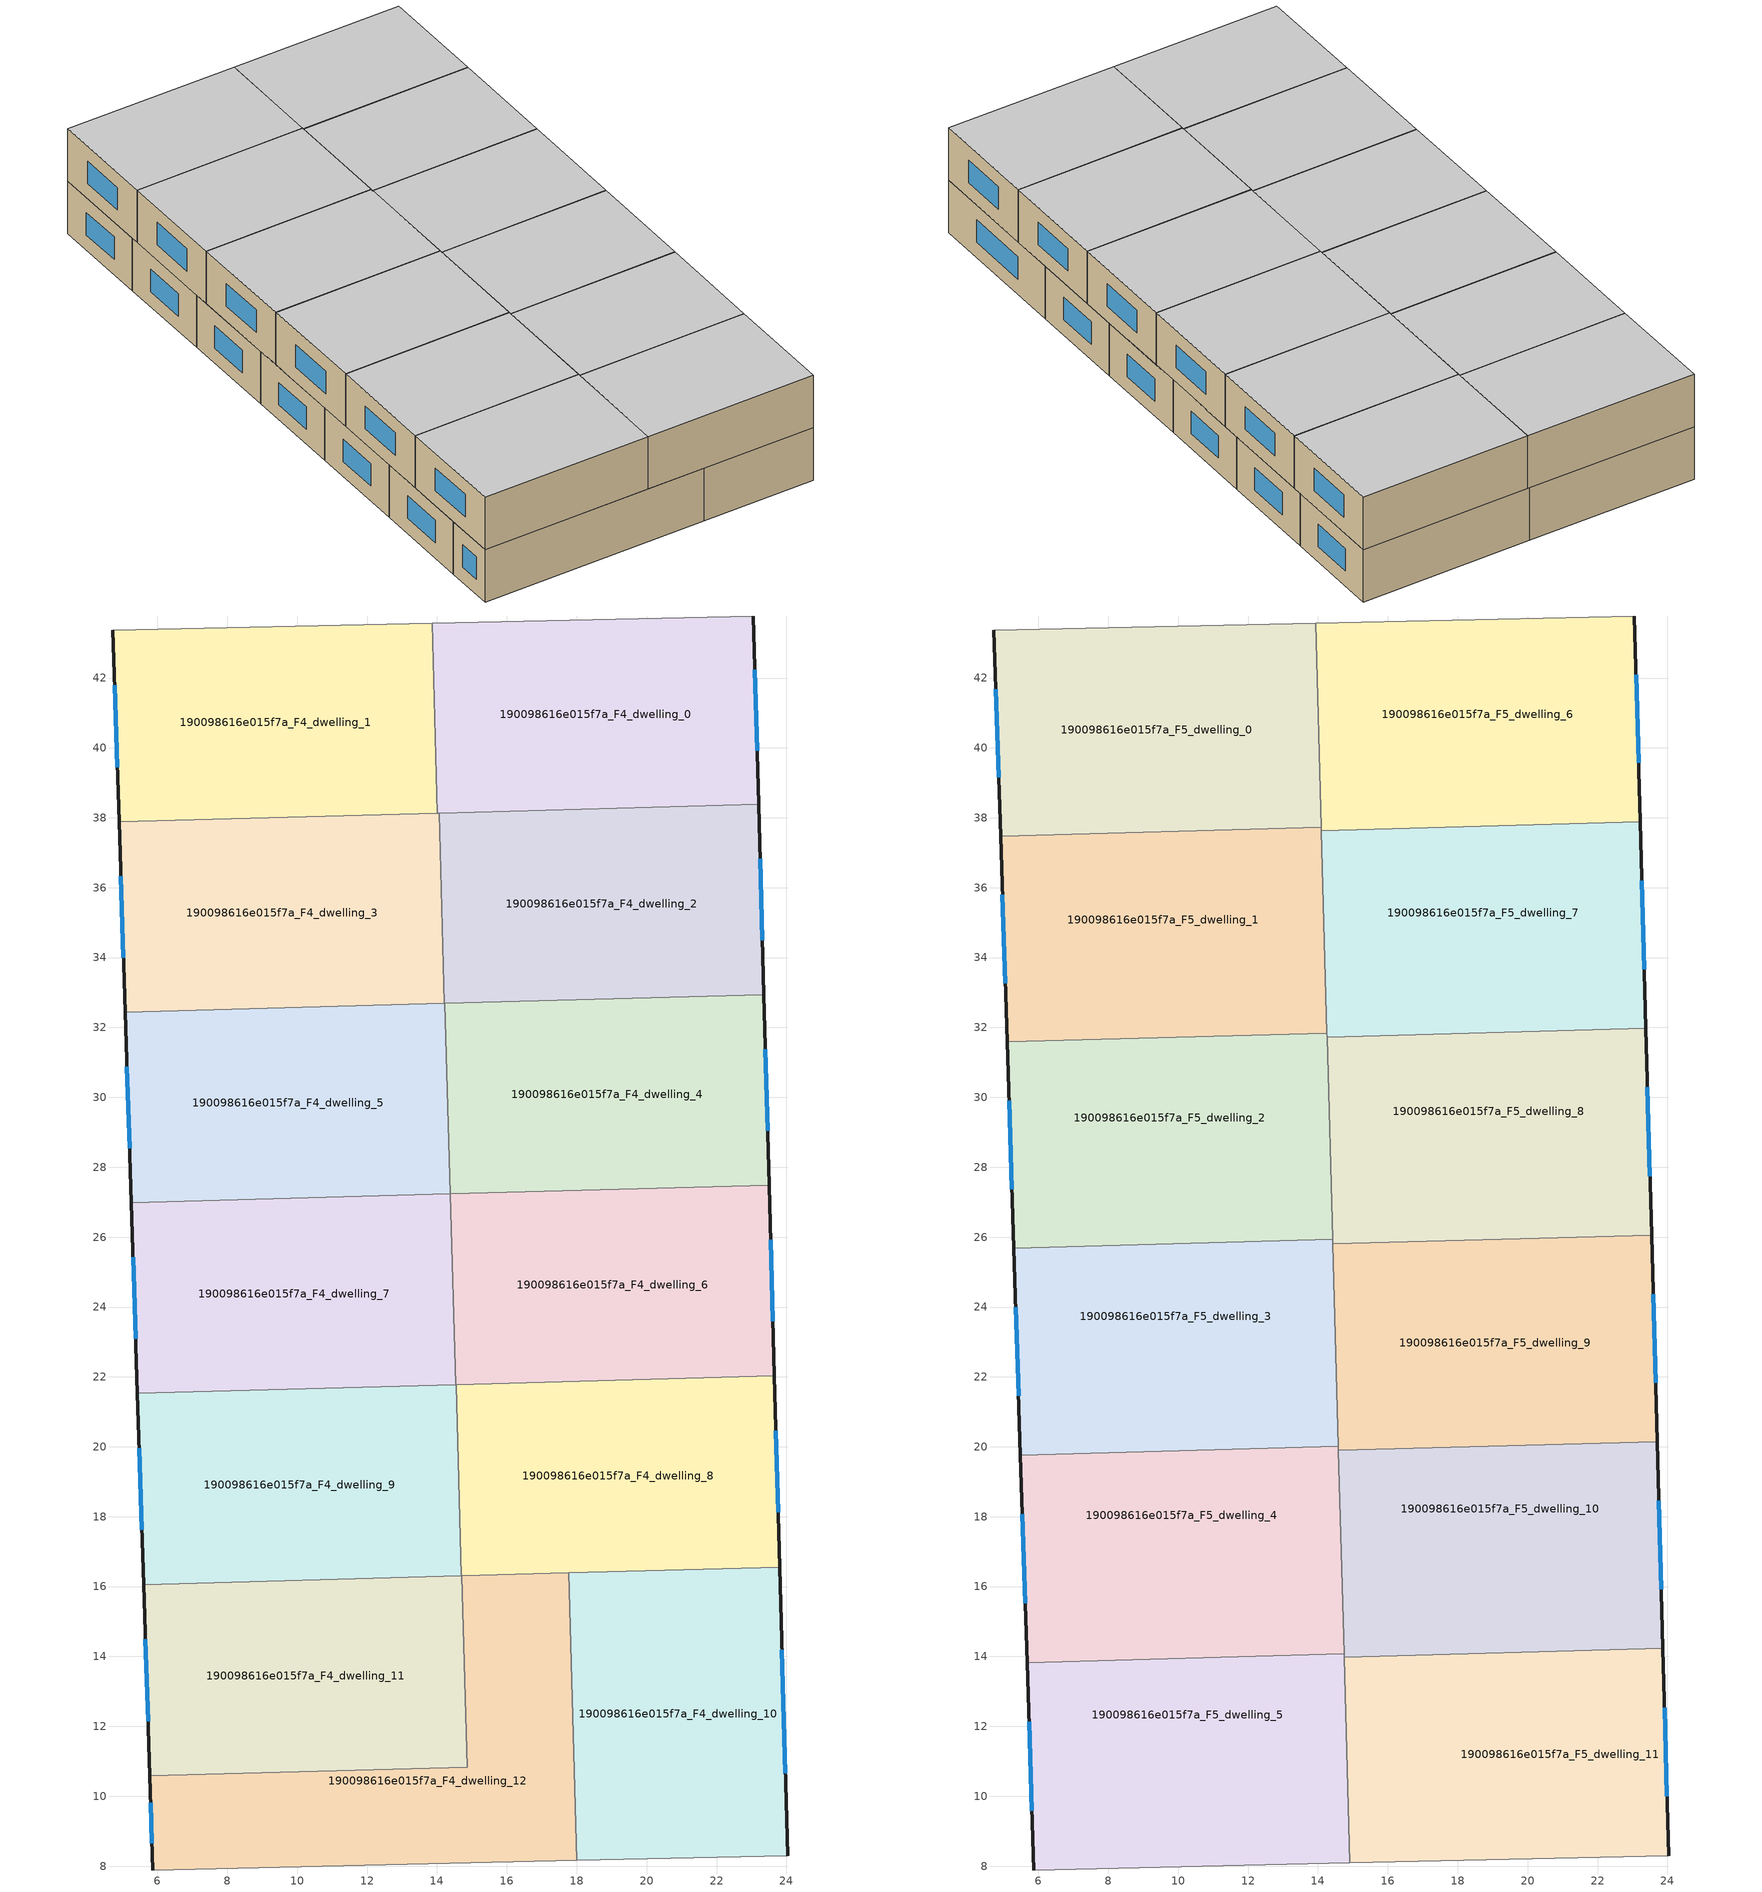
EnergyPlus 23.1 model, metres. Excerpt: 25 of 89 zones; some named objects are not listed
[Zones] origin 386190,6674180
190098616e015f7a_F4_dwelling_0
 floor to 190098616e015f7a_F3_dwelling_0 (EU_floor_Construction): 23.06,43.78 23.21,38.38 14.01,38.13 13.86,43.57 z12
 wall outside (EU_wall_Construction): 23.21,38.38 23.06,43.78 z12:15
 wall to 190098616e015f7a_F4_dwelling_1 (EU_wall_Construction): 13.86,43.57 14.01,38.13 z12:15
 wall adiabatic (EU_wall_Construction): 23.06,43.78 13.86,43.57 z12:15
 wall to 190098616e015f7a_F4_dwelling_2 (EU_wall_Construction): 14.06,38.13 23.21,38.38 z12:15
 wall to 190098616e015f7a_F4_dwelling_3 (EU_wall_Construction): 14.01,38.13 14.06,38.13 z12:15
 window (EU_Window_Construction): 23.16,39.92 23.1,42.24 z12.86:14.14
190098616e015f7a_F4_dwelling_1
 floor to 190098616e015f7a_F3_dwelling_1 (EU_floor_Construction): 13.86,43.57 14.01,38.13 4.9,37.88 4.73,43.37 z12
 wall outside (EU_wall_Construction): 4.73,43.37 4.9,37.88 z12:15
 wall adiabatic (EU_wall_Construction): 13.86,43.57 4.73,43.37 z12:15
 wall to 190098616e015f7a_F4_dwelling_3 (EU_wall_Construction): 4.9,37.88 14.01,38.13 z12:15
 window (EU_Window_Construction): 4.78,41.8 4.85,39.45 z12.86:14.14
 ceiling adiabatic (EU_roof_Construction): 14.01,38.13 13.86,43.57 4.73,43.37 4.9,37.88 z15
190098616e015f7a_F4_dwelling_10
 floor to 190098616e015f7a_F3_dwelling_10 (EU_floor_Construction): 23.81,16.56 24.03,8.3 18,8.16 17.77,16.39 z12
 wall outside (EU_wall_Construction): 24.03,8.3 23.81,16.56 z12:15
 wall adiabatic (EU_wall_Construction): 18,8.16 24.03,8.3 z12:15
 wall to 190098616e015f7a_F4_dwelling_12 (EU_wall_Construction): 17.77,16.39 18,8.16 z12:15
 wall to 190098616e015f7a_F4_dwelling_8 (EU_wall_Construction): 23.81,16.56 17.77,16.39 z12:15
 window (EU_Window_Construction): 23.97,10.66 23.87,14.2 z12.86:14.14
190098616e015f7a_F4_dwelling_11
 floor to 190098616e015f7a_F3_dwelling_11 (EU_floor_Construction): 14.71,16.31 14.86,10.83 5.78,10.58 5.61,16.06 z12
 wall outside (EU_wall_Construction): 5.61,16.06 5.78,10.58 z12:15
 wall to 190098616e015f7a_F4_dwelling_12 (EU_wall_Construction): 5.78,10.58 14.86,10.83 14.71,16.31 z12:15
 wall to 190098616e015f7a_F4_dwelling_9 (EU_wall_Construction): 14.7,16.31 5.61,16.06 z12:15
 wall to 190098616e015f7a_F4_dwelling_8 (EU_wall_Construction): 14.71,16.31 14.7,16.31 z12:15
 window (EU_Window_Construction): 5.66,14.49 5.73,12.15 z12.86:14.14
 ceiling adiabatic (EU_roof_Construction): 14.83,10.83 14.68,16.31 5.61,16.06 5.78,10.58 z15
190098616e015f7a_F4_dwelling_12
 floor to 190098616e015f7a_F3_dwelling_12 (EU_floor_Construction): 17.77,16.39 18,8.16 5.87,7.89 5.78,10.58 14.86,10.83 14.71,16.31 z12
 wall outside (EU_wall_Construction): 5.78,10.58 5.87,7.89 z12:15
 wall adiabatic (EU_wall_Construction): 5.87,7.89 18,8.16 z12:15
 wall to 190098616e015f7a_F4_dwelling_8 (EU_wall_Construction): 17.77,16.39 14.71,16.31 z12:15
 window (EU_Window_Construction): 5.81,9.81 5.84,8.66 z12.86:14.14
190098616e015f7a_F4_dwelling_2
 floor to 190098616e015f7a_F3_dwelling_2 (EU_floor_Construction): 23.21,38.38 23.36,32.94 14.21,32.69 14.06,38.13 z12
 wall outside (EU_wall_Construction): 23.36,32.94 23.21,38.38 z12:15
 wall to 190098616e015f7a_F4_dwelling_3 (EU_wall_Construction): 14.06,38.13 14.21,32.69 z12:15
 wall to 190098616e015f7a_F4_dwelling_4 (EU_wall_Construction): 14.22,32.69 23.36,32.94 z12:15
 wall to 190098616e015f7a_F4_dwelling_5 (EU_wall_Construction): 14.21,32.69 14.22,32.69 z12:15
 window (EU_Window_Construction): 23.31,34.5 23.25,36.83 z12.86:14.14
190098616e015f7a_F4_dwelling_3
 floor to 190098616e015f7a_F3_dwelling_3 (EU_floor_Construction): 14.06,38.13 14.21,32.69 5.08,32.44 4.9,37.88 z12
 wall outside (EU_wall_Construction): 4.9,37.88 5.08,32.44 z12:15
 wall to 190098616e015f7a_F4_dwelling_5 (EU_wall_Construction): 5.08,32.44 14.21,32.69 z12:15
 window (EU_Window_Construction): 4.95,36.33 5.03,33.99 z12.86:14.14
190098616e015f7a_F4_dwelling_4
 floor to 190098616e015f7a_F3_dwelling_4 (EU_floor_Construction): 23.36,32.94 23.51,27.49 14.37,27.24 14.22,32.69 z12
 wall outside (EU_wall_Construction): 23.51,27.49 23.36,32.94 z12:15
 wall to 190098616e015f7a_F4_dwelling_5 (EU_wall_Construction): 14.22,32.69 14.37,27.24 z12:15
 wall to 190098616e015f7a_F4_dwelling_6 (EU_wall_Construction): 14.39,27.24 23.51,27.49 z12:15
 wall to 190098616e015f7a_F4_dwelling_7 (EU_wall_Construction): 14.37,27.24 14.39,27.24 z12:15
 window (EU_Window_Construction): 23.46,29.05 23.4,31.38 z12.86:14.14
 ceiling adiabatic (EU_roof_Construction): 14.32,29.34 14.26,31.72 14.22,32.69 14.25,31.84 z15
190098616e015f7a_F4_dwelling_5
 floor to 190098616e015f7a_F3_dwelling_5 (EU_floor_Construction): 14.22,32.69 14.37,27.24 5.25,26.99 5.08,32.44 z12
 wall outside (EU_wall_Construction): 5.08,32.44 5.25,26.99 z12:15
 wall to 190098616e015f7a_F4_dwelling_7 (EU_wall_Construction): 5.25,26.99 14.37,27.24 z12:15
 window (EU_Window_Construction): 5.13,30.88 5.2,28.54 z12.86:14.14
190098616e015f7a_F4_dwelling_6
 floor to 190098616e015f7a_F3_dwelling_6 (EU_floor_Construction): 23.51,27.49 23.66,22.03 14.54,21.78 14.39,27.24 z12
 wall outside (EU_wall_Construction): 23.66,22.03 23.51,27.49 z12:15
 wall to 190098616e015f7a_F4_dwelling_7 (EU_wall_Construction): 14.39,27.24 14.54,21.78 z12:15
 wall to 190098616e015f7a_F4_dwelling_8 (EU_wall_Construction): 14.55,21.78 23.66,22.03 z12:15
 wall to 190098616e015f7a_F4_dwelling_9 (EU_wall_Construction): 14.54,21.78 14.55,21.78 z12:15
 window (EU_Window_Construction): 23.61,23.59 23.55,25.93 z12.86:14.14
 ceiling adiabatic (EU_roof_Construction): 23.66,22.03 23.55,26.06 14.43,25.81 14.54,21.78 z15
190098616e015f7a_F4_dwelling_7
 floor to 190098616e015f7a_F3_dwelling_7 (EU_floor_Construction): 14.39,27.24 14.54,21.78 5.43,21.53 5.25,26.99 z12
 wall outside (EU_wall_Construction): 5.25,26.99 5.43,21.53 z12:15
 wall to 190098616e015f7a_F4_dwelling_9 (EU_wall_Construction): 5.43,21.53 14.54,21.78 z12:15
 window (EU_Window_Construction): 5.3,25.43 5.38,23.09 z12.86:14.14
 ceiling adiabatic (EU_roof_Construction): 14.54,21.78 14.39,27.24 14.42,25.94 5.3,25.68 5.43,21.53 z15
190098616e015f7a_F4_dwelling_8
 floor to 190098616e015f7a_F3_dwelling_8 (EU_floor_Construction): 23.66,22.03 23.81,16.56 14.7,16.31 14.55,21.78 z12
 wall outside (EU_wall_Construction): 23.81,16.56 23.66,22.03 z12:15
 wall to 190098616e015f7a_F4_dwelling_9 (EU_wall_Construction): 14.55,21.78 14.7,16.31 z12:15
 window (EU_Window_Construction): 23.76,18.12 23.7,20.47 z12.86:14.14
 ceiling adiabatic (EU_roof_Construction): 23.71,20.15 23.66,22.03 14.55,21.78 14.6,19.9 z15
190098616e015f7a_F4_dwelling_9
 floor to 190098616e015f7a_F3_dwelling_9 (EU_floor_Construction): 14.55,21.78 14.7,16.31 5.61,16.06 5.43,21.53 z12
 wall outside (EU_wall_Construction): 5.43,21.53 5.61,16.06 z12:15
 window (EU_Window_Construction): 5.48,19.96 5.56,17.62 z12.86:14.14
 ceiling adiabatic (EU_roof_Construction): 14.7,16.31 14.55,21.78 5.43,21.53 5.61,16.06 z15
190098616e015f7a_F5_dwelling_0
 floor to 190098616e015f7a_F4_dwelling_0 (EU_floor_Construction): 13.93,43.57 14.08,38.13 14.01,38.13 13.86,43.57 z15
 floor to 190098616e015f7a_F4_dwelling_3 (EU_floor_Construction): 14.06,38.13 14.07,37.73 4.92,37.47 4.9,37.88 z15
 floor adiabatic (EU_floor_Construction): 13.86,43.57 14.01,38.13 14.08,38.13 14.09,37.73 14.07,37.73 14.06,38.13 4.9,37.88 4.92,37.47 4.73,43.37 z15
 wall outside (EU_wall_Construction): 4.73,43.37 4.92,37.47 z15:18
 wall adiabatic (EU_wall_Construction): 13.93,43.57 4.73,43.37 z15:18
 wall to 190098616e015f7a_F5_dwelling_1 (EU_wall_Construction): 4.92,37.47 14.09,37.73 z15:18
 wall to 190098616e015f7a_F5_dwelling_6 (EU_wall_Construction): 14.09,37.73 13.93,43.57 z15:18
 window (EU_Window_Construction): 4.78,41.68 4.86,39.16 z15.86:17.14
 ceiling to 190098616e015f7a_F6_dwelling_0 (EU_floor_Construction): 14.09,37.73 13.93,43.57 4.73,43.37 4.92,37.47 z18
190098616e015f7a_F5_dwelling_1
 floor to 190098616e015f7a_F4_dwelling_3 (EU_floor_Construction): 14.07,37.73 14.21,32.69 5.08,32.44 4.92,37.47 z15
 floor to 190098616e015f7a_F4_dwelling_5 (EU_floor_Construction): 14.22,32.69 14.25,31.84 5.11,31.59 5.08,32.44 z15
 floor to 190098616e015f7a_F4_dwelling_2 (EU_floor_Construction): 14.09,37.73 14.23,32.69 14.21,32.69 14.07,37.73 z15
 wall outside (EU_wall_Construction): 4.92,37.47 5.1,31.59 z15:18
 wall to 190098616e015f7a_F5_dwelling_2 (EU_wall_Construction): 5.1,31.59 14.26,31.84 z15:18
 wall to 190098616e015f7a_F5_dwelling_7 (EU_wall_Construction): 14.26,31.84 14.1,37.63 z15:18
 wall to 190098616e015f7a_F5_dwelling_6 (EU_wall_Construction): 14.1,37.64 14.09,37.73 z15:18
 window (EU_Window_Construction): 4.97,35.79 5.05,33.27 z15.86:17.14
 ceiling to 190098616e015f7a_F6_dwelling_1 (EU_floor_Construction): 14.26,31.84 14.09,37.73 4.92,37.47 5.1,31.59 z18
190098616e015f7a_F5_dwelling_10
 floor to 190098616e015f7a_F4_dwelling_8 (EU_floor_Construction): 23.71,20.15 23.81,16.56 14.7,16.31 14.6,19.9 z15
 floor to 190098616e015f7a_F4_dwelling_10 (EU_floor_Construction): 23.81,16.56 23.87,14.23 17.83,14.07 17.77,16.39 z15
 floor to 190098616e015f7a_F4_dwelling_12 (EU_floor_Construction): 17.77,16.39 17.83,14.07 14.78,13.98 14.71,16.31 z15
 floor to 190098616e015f7a_F4_dwelling_11 (EU_floor_Construction): 14.71,16.31 14.78,13.98 14.75,13.98 14.68,16.31 14.7,16.31 z15
 floor adiabatic (EU_floor_Construction): 14.6,19.9 14.7,16.31 14.68,16.31 14.59,19.9 z15
 wall outside (EU_wall_Construction): 23.87,14.23 23.71,20.15 z15:18
 wall to 190098616e015f7a_F5_dwelling_9 (EU_wall_Construction): 23.71,20.15 14.59,19.9 z15:18
 wall to 190098616e015f7a_F5_dwelling_11 (EU_wall_Construction): 14.75,13.98 23.87,14.23 z15:18
 wall to 190098616e015f7a_F5_dwelling_4 (EU_wall_Construction): 14.59,19.9 14.75,14.07 z15:18
 wall to 190098616e015f7a_F5_dwelling_5 (EU_wall_Construction): 14.75,14.07 14.75,13.98 z15:18
 window (EU_Window_Construction): 23.83,15.92 23.76,18.46 z15.86:17.14
 ceiling to 190098616e015f7a_F6_dwelling_10 (EU_floor_Construction): 23.87,14.23 23.71,20.15 14.59,19.9 14.75,13.98 z18
190098616e015f7a_F5_dwelling_11
 floor to 190098616e015f7a_F4_dwelling_10 (EU_floor_Construction): 23.87,14.23 24.03,8.3 18,8.16 17.83,14.07 z15
 floor to 190098616e015f7a_F4_dwelling_11 (EU_floor_Construction): 14.78,13.98 14.86,10.83 14.83,10.83 14.75,13.98 z15
 floor to 190098616e015f7a_F4_dwelling_12 (EU_floor_Construction): 17.83,14.07 18,8.16 14.91,8.09 14.83,10.83 14.86,10.83 14.78,13.98 z15
 wall outside (EU_wall_Construction): 24.03,8.3 23.87,14.23 z15:18
 wall adiabatic (EU_wall_Construction): 14.91,8.09 24.03,8.3 z15:18
 wall to 190098616e015f7a_F5_dwelling_5 (EU_wall_Construction): 14.75,13.98 14.91,8.09 z15:18
 window (EU_Window_Construction): 23.99,9.99 23.92,12.54 z15.86:17.14
 ceiling to 190098616e015f7a_F6_dwelling_11 (EU_floor_Construction): 24.03,8.3 23.87,14.23 14.75,13.98 14.91,8.09 z18
190098616e015f7a_F5_dwelling_2
 floor to 190098616e015f7a_F4_dwelling_5 (EU_floor_Construction): 14.25,31.84 14.37,27.24 5.25,26.99 5.11,31.59 z15
 floor to 190098616e015f7a_F4_dwelling_7 (EU_floor_Construction): 14.38,27.24 14.42,25.94 5.3,25.68 5.25,26.99 z15
 wall outside (EU_wall_Construction): 5.1,31.59 5.3,25.68 z15:18
 wall to 190098616e015f7a_F5_dwelling_3 (EU_wall_Construction): 5.3,25.68 14.42,25.94 z15:18
 wall to 190098616e015f7a_F5_dwelling_8 (EU_wall_Construction): 14.42,25.94 14.26,31.72 z15:18
 wall to 190098616e015f7a_F5_dwelling_7 (EU_wall_Construction): 14.26,31.72 14.26,31.84 z15:18
 window (EU_Window_Construction): 5.16,29.9 5.24,27.37 z15.86:17.14
 ceiling to 190098616e015f7a_F6_dwelling_2 (EU_floor_Construction): 14.42,25.94 14.26,31.84 5.1,31.59 5.3,25.68 z18
190098616e015f7a_F5_dwelling_3
 floor adiabatic (EU_floor_Construction): 14.42,25.94 14.53,21.78 5.43,21.53 5.3,25.68 z15; 14.53,21.78 14.58,20.01 5.49,19.76 5.43,21.53 z15
 wall outside (EU_wall_Construction): 5.3,25.68 5.49,19.76 z15:18
 wall to 190098616e015f7a_F5_dwelling_4 (EU_wall_Construction): 5.49,19.76 14.58,20.01 z15:18
 wall to 190098616e015f7a_F5_dwelling_9 (EU_wall_Construction): 14.58,20.01 14.42,25.81 z15:18
 wall to 190098616e015f7a_F5_dwelling_8 (EU_wall_Construction): 14.42,25.81 14.42,25.94 z15:18
 window (EU_Window_Construction): 5.35,23.99 5.43,21.46 z15.86:17.14
 ceiling to 190098616e015f7a_F6_dwelling_3 (EU_floor_Construction): 14.58,20.01 14.42,25.94 5.3,25.68 5.49,19.76 z18
190098616e015f7a_F5_dwelling_4
 floor adiabatic (EU_floor_Construction): 14.58,20.01 14.68,16.31 5.61,16.06 5.49,19.76 z15; 14.68,16.31 14.74,14.07 5.68,13.82 5.61,16.06 z15
 wall outside (EU_wall_Construction): 5.49,19.76 5.68,13.82 z15:18
 wall to 190098616e015f7a_F5_dwelling_5 (EU_wall_Construction): 5.68,13.82 14.74,14.07 z15:18
 wall to 190098616e015f7a_F5_dwelling_9 (EU_wall_Construction): 14.59,19.9 14.58,20.01 z15:18
 window (EU_Window_Construction): 5.54,18.07 5.62,15.52 z15.86:17.14
 ceiling to 190098616e015f7a_F6_dwelling_4 (EU_floor_Construction): 14.74,14.07 14.58,20.01 5.49,19.76 5.68,13.82 z18
190098616e015f7a_F5_dwelling_5
 floor to 190098616e015f7a_F4_dwelling_12 (EU_floor_Construction): 14.83,10.83 14.91,8.09 5.87,7.89 5.78,10.58 z15
 floor adiabatic (EU_floor_Construction): 14.74,14.07 14.83,10.83 5.78,10.58 5.68,13.82 z15
 wall outside (EU_wall_Construction): 5.68,13.82 5.87,7.89 z15:18
 wall adiabatic (EU_wall_Construction): 5.87,7.89 14.91,8.09 z15:18
 window (EU_Window_Construction): 5.73,12.13 5.81,9.59 z15.86:17.14
 ceiling to 190098616e015f7a_F6_dwelling_5 (EU_floor_Construction): 14.91,8.09 14.74,14.07 5.68,13.82 5.87,7.89 z18
190098616e015f7a_F5_dwelling_6
 floor to 190098616e015f7a_F4_dwelling_0 (EU_floor_Construction): 23.06,43.78 23.21,38.38 14.08,38.13 13.93,43.57 z15
 floor to 190098616e015f7a_F4_dwelling_2 (EU_floor_Construction): 23.21,38.38 23.22,37.89 14.1,37.63 14.08,38.13 z15
 wall outside (EU_wall_Construction): 23.22,37.89 23.06,43.78 z15:18
 wall adiabatic (EU_wall_Construction): 23.06,43.78 13.93,43.57 z15:18
 wall to 190098616e015f7a_F5_dwelling_7 (EU_wall_Construction): 14.1,37.63 23.22,37.89 z15:18
 window (EU_Window_Construction): 23.17,39.57 23.1,42.09 z15.86:17.14
 ceiling to 190098616e015f7a_F6_dwelling_6 (EU_floor_Construction): 23.22,37.89 23.06,43.78 13.93,43.57 14.1,37.63 z18
190098616e015f7a_F5_dwelling_7
 floor to 190098616e015f7a_F4_dwelling_2 (EU_floor_Construction): 23.22,37.89 23.36,32.94 14.23,32.69 14.1,37.63 z15
 floor to 190098616e015f7a_F4_dwelling_4 (EU_floor_Construction): 23.36,32.94 23.38,31.97 14.26,31.72 14.23,32.69 z15
 wall outside (EU_wall_Construction): 23.38,31.97 23.22,37.89 z15:18
 wall to 190098616e015f7a_F5_dwelling_8 (EU_wall_Construction): 14.26,31.72 23.38,31.97 z15:18
 window (EU_Window_Construction): 23.34,33.66 23.27,36.2 z15.86:17.14
 ceiling to 190098616e015f7a_F6_dwelling_7 (EU_floor_Construction): 23.38,31.97 23.22,37.89 14.1,37.63 14.26,31.72 z18
190098616e015f7a_F5_dwelling_8
 floor to 190098616e015f7a_F4_dwelling_4 (EU_floor_Construction): 23.38,31.97 23.51,27.49 14.38,27.24 14.26,31.72 z15
 floor to 190098616e015f7a_F4_dwelling_6 (EU_floor_Construction): 23.51,27.49 23.55,26.06 14.43,25.81 14.39,27.24 z15
 wall outside (EU_wall_Construction): 23.55,26.06 23.38,31.97 z15:18
 wall to 190098616e015f7a_F5_dwelling_9 (EU_wall_Construction): 14.42,25.81 23.55,26.06 z15:18
 window (EU_Window_Construction): 23.5,27.75 23.43,30.28 z15.86:17.14
 ceiling to 190098616e015f7a_F6_dwelling_8 (EU_floor_Construction): 23.55,26.06 23.38,31.97 14.26,31.72 14.42,25.81 z18
190098616e015f7a_F5_dwelling_9
 floor adiabatic (EU_floor_Construction): 23.55,26.06 23.71,20.15 14.59,19.9 14.42,25.81 z15
 wall outside (EU_wall_Construction): 23.71,20.15 23.55,26.06 z15:18
 window (EU_Window_Construction): 23.66,21.84 23.59,24.37 z15.86:17.14
 ceiling to 190098616e015f7a_F6_dwelling_9 (EU_floor_Construction): 23.71,20.15 23.55,26.06 14.42,25.81 14.59,19.9 z18
[Building]
EU S2 Campaign: North Axis=0; Terrain=City; Solar Distribution=FullExterior
[Site:Location]
Helsinki-Vantaa.AP: Latitude=60.317; Longitude=24.963; Time Zone=2; Elevation=54.6
[SizingPeriod:WeatherFileDays]
AnnualSizingPeriod: Begin Month=1; Begin Day of Month=1; End Month=12; End Day of Month=31; Day of Week for Start Day=Monday; Use Weather File Daylight Saving Period=No; Use Weather File Rain and Snow Indicators=No
[MATERIAL]
EU_InternalMass_Material: Roughness=MediumRough; Thickness=0.1; Conductivity=1; Density=1800; Specific Heat=900; Thermal Absorptance=0.9; Solar Absorptance=0.7; Visible Absorptance=0.7
[MATERIAL:NOMASS] Roughness=MediumRough; Thermal Absorptance=0.9; Solar Absorptance=0.7; Visible Absorptance=0.7
Name | Thermal Resistance
EU_wall_NoMass | 1.10183
EU_roof_NoMass; EU_floor_NoMass | 1.70606
[WINDOWMATERIAL:SIMPLEGLAZINGSYSTEM]
EU_Window_SimpleGlazing: UFactor=3.11035; Solar Heat Gain Coefficient=0.8; Visible Transmittance=0.8
[CONSTRUCTION]
EU_wall_Construction: EU_wall_NoMass
EU_roof_Construction: EU_roof_NoMass
EU_floor_Construction: EU_floor_NoMass
EU_Window_Construction: EU_Window_SimpleGlazing
EU_InternalMass_Construction: EU_InternalMass_Material
[ZONE] Type=1; Multiplier=1; Ceiling Height=autocalculate; Floor Area=autocalculate; Part of Total Floor Area=Yes
Name | Volume
190098616e015f7a_F4_dwelling_0 | 149.49
190098616e015f7a_F5_dwelling_0 | 161.958
190098616e015f7a_F4_dwelling_1 | 149.494
190098616e015f7a_F5_dwelling_1 | 161.945
190098616e015f7a_F4_dwelling_10; 190098616e015f7a_F4_dwelling_12; 190098616e015f7a_F4_dwelling_9 | 149.501
190098616e015f7a_F5_dwelling_10 | 161.974
190098616e015f7a_F4_dwelling_11 | 149.514
190098616e015f7a_F5_dwelling_11 | 161.971
190098616e015f7a_F4_dwelling_2 | 149.496
190098616e015f7a_F5_dwelling_2 | 161.955
190098616e015f7a_F4_dwelling_3 | 149.5
190098616e015f7a_F5_dwelling_3 | 161.96
190098616e015f7a_F4_dwelling_4 | 149.498
190098616e015f7a_F5_dwelling_4 | 161.966
190098616e015f7a_F4_dwelling_5 | 149.517
190098616e015f7a_F5_dwelling_5 | 161.938
190098616e015f7a_F4_dwelling_6 | 149.499
190098616e015f7a_F5_dwelling_6 | 161.949
190098616e015f7a_F4_dwelling_7 | 149.495
190098616e015f7a_F5_dwelling_7 | 161.977
190098616e015f7a_F4_dwelling_8 | 149.504
190098616e015f7a_F5_dwelling_8 | 161.961
190098616e015f7a_F5_dwelling_9 | 161.973
[INTERNALMASS] Construction=EU_InternalMass_Construction
Name | Zone or ZoneList | Surface Area
190098616e015f7a_F4_dwelling_0_EU_InternalMass | 190098616e015f7a_F4_dwelling_0 | 49.832
190098616e015f7a_F4_dwelling_1_EU_InternalMass | 190098616e015f7a_F4_dwelling_1 | 49.832
190098616e015f7a_F4_dwelling_2_EU_InternalMass | 190098616e015f7a_F4_dwelling_2 | 49.8324
190098616e015f7a_F4_dwelling_3_EU_InternalMass | 190098616e015f7a_F4_dwelling_3 | 49.8348
190098616e015f7a_F4_dwelling_4_EU_InternalMass | 190098616e015f7a_F4_dwelling_4 | 49.8315
190098616e015f7a_F4_dwelling_5_EU_InternalMass | 190098616e015f7a_F4_dwelling_5 | 49.8386
190098616e015f7a_F4_dwelling_6_EU_InternalMass | 190098616e015f7a_F4_dwelling_6 | 49.8329
190098616e015f7a_F4_dwelling_7_EU_InternalMass | 190098616e015f7a_F4_dwelling_7 | 49.8316
190098616e015f7a_F4_dwelling_8_EU_InternalMass | 190098616e015f7a_F4_dwelling_8 | 49.8348
190098616e015f7a_F4_dwelling_9_EU_InternalMass | 190098616e015f7a_F4_dwelling_9 | 49.8333
190098616e015f7a_F4_dwelling_10_EU_InternalMass | 190098616e015f7a_F4_dwelling_10 | 49.8349
190098616e015f7a_F4_dwelling_11_EU_InternalMass | 190098616e015f7a_F4_dwelling_11 | 49.8378
190098616e015f7a_F4_dwelling_12_EU_InternalMass | 190098616e015f7a_F4_dwelling_12 | 49.8337
190098616e015f7a_F5_dwelling_0_EU_InternalMass | 190098616e015f7a_F5_dwelling_0 | 53.9865
190098616e015f7a_F5_dwelling_1_EU_InternalMass | 190098616e015f7a_F5_dwelling_1 | 53.982
190098616e015f7a_F5_dwelling_2_EU_InternalMass | 190098616e015f7a_F5_dwelling_2 | 53.9848
190098616e015f7a_F5_dwelling_3_EU_InternalMass | 190098616e015f7a_F5_dwelling_3 | 53.9861
190098616e015f7a_F5_dwelling_4_EU_InternalMass | 190098616e015f7a_F5_dwelling_4 | 53.9885
190098616e015f7a_F5_dwelling_5_EU_InternalMass | 190098616e015f7a_F5_dwelling_5 | 53.9795
190098616e015f7a_F5_dwelling_6_EU_InternalMass | 190098616e015f7a_F5_dwelling_6 | 53.9827
190098616e015f7a_F5_dwelling_7_EU_InternalMass | 190098616e015f7a_F5_dwelling_7 | 53.9927
190098616e015f7a_F5_dwelling_8_EU_InternalMass | 190098616e015f7a_F5_dwelling_8 | 53.9866
190098616e015f7a_F5_dwelling_9_EU_InternalMass | 190098616e015f7a_F5_dwelling_9 | 53.9911
190098616e015f7a_F5_dwelling_10_EU_InternalMass | 190098616e015f7a_F5_dwelling_10 | 53.9911
190098616e015f7a_F5_dwelling_11_EU_InternalMass | 190098616e015f7a_F5_dwelling_11 | 53.9902
[OTHEREQUIPMENT] Fuel Type=Electricity; Design Level Calculation Method=Watts/Area; Power per Zone Floor Area=1; Fraction Latent=0; Fraction Radiant=0; Fraction Lost=0; Carbon Dioxide Generation Rate=0; EndUse Subcategory=EU_Step8_InternalGains
Name | Zone or ZoneList or Space or SpaceList | Schedule
EU_Step8_InternalGain_190098616e015f7a_F4_dwelling_0_f000 | 190098616e015f7a_F4_dwelling_0 | EU_Step8_GainSchedule_190098616e015f7a_F4_dwelling_0_f000
EU_Step8_InternalGain_190098616e015f7a_F4_dwelling_1_f000 | 190098616e015f7a_F4_dwelling_1 | EU_Step8_GainSchedule_190098616e015f7a_F4_dwelling_1_f000
EU_Step8_InternalGain_190098616e015f7a_F4_dwelling_2_f000 | 190098616e015f7a_F4_dwelling_2 | EU_Step8_GainSchedule_190098616e015f7a_F4_dwelling_2_f000
EU_Step8_InternalGain_190098616e015f7a_F4_dwelling_3_f000 | 190098616e015f7a_F4_dwelling_3 | EU_Step8_GainSchedule_190098616e015f7a_F4_dwelling_3_f000
EU_Step8_InternalGain_190098616e015f7a_F4_dwelling_4_f000 | 190098616e015f7a_F4_dwelling_4 | EU_Step8_GainSchedule_190098616e015f7a_F4_dwelling_4_f000
EU_Step8_InternalGain_190098616e015f7a_F4_dwelling_5_f000 | 190098616e015f7a_F4_dwelling_5 | EU_Step8_GainSchedule_190098616e015f7a_F4_dwelling_5_f000
EU_Step8_InternalGain_190098616e015f7a_F4_dwelling_6_f000 | 190098616e015f7a_F4_dwelling_6 | EU_Step8_GainSchedule_190098616e015f7a_F4_dwelling_6_f000
EU_Step8_InternalGain_190098616e015f7a_F4_dwelling_7_f000 | 190098616e015f7a_F4_dwelling_7 | EU_Step8_GainSchedule_190098616e015f7a_F4_dwelling_7_f000
EU_Step8_InternalGain_190098616e015f7a_F4_dwelling_8_f000 | 190098616e015f7a_F4_dwelling_8 | EU_Step8_GainSchedule_190098616e015f7a_F4_dwelling_8_f000
EU_Step8_InternalGain_190098616e015f7a_F4_dwelling_9_f000 | 190098616e015f7a_F4_dwelling_9 | EU_Step8_GainSchedule_190098616e015f7a_F4_dwelling_9_f000
EU_Step8_InternalGain_190098616e015f7a_F4_dwelling_10_f000 | 190098616e015f7a_F4_dwelling_10 | EU_Step8_GainSchedule_190098616e015f7a_F4_dwelling_10_f000
EU_Step8_InternalGain_190098616e015f7a_F4_dwelling_11_f000 | 190098616e015f7a_F4_dwelling_11 | EU_Step8_GainSchedule_190098616e015f7a_F4_dwelling_11_f000
EU_Step8_InternalGain_190098616e015f7a_F4_dwelling_12_f000 | 190098616e015f7a_F4_dwelling_12 | EU_Step8_GainSchedule_190098616e015f7a_F4_dwelling_12_f000
EU_Step8_InternalGain_190098616e015f7a_F5_dwelling_0_f000 | 190098616e015f7a_F5_dwelling_0 | EU_Step8_GainSchedule_190098616e015f7a_F5_dwelling_0_f000
EU_Step8_InternalGain_190098616e015f7a_F5_dwelling_1_f000 | 190098616e015f7a_F5_dwelling_1 | EU_Step8_GainSchedule_190098616e015f7a_F5_dwelling_1_f000
EU_Step8_InternalGain_190098616e015f7a_F5_dwelling_2_f000 | 190098616e015f7a_F5_dwelling_2 | EU_Step8_GainSchedule_190098616e015f7a_F5_dwelling_2_f000
EU_Step8_InternalGain_190098616e015f7a_F5_dwelling_3_f000 | 190098616e015f7a_F5_dwelling_3 | EU_Step8_GainSchedule_190098616e015f7a_F5_dwelling_3_f000
EU_Step8_InternalGain_190098616e015f7a_F5_dwelling_4_f000 | 190098616e015f7a_F5_dwelling_4 | EU_Step8_GainSchedule_190098616e015f7a_F5_dwelling_4_f000
EU_Step8_InternalGain_190098616e015f7a_F5_dwelling_5_f000 | 190098616e015f7a_F5_dwelling_5 | EU_Step8_GainSchedule_190098616e015f7a_F5_dwelling_5_f000
EU_Step8_InternalGain_190098616e015f7a_F5_dwelling_6_f000 | 190098616e015f7a_F5_dwelling_6 | EU_Step8_GainSchedule_190098616e015f7a_F5_dwelling_6_f000
EU_Step8_InternalGain_190098616e015f7a_F5_dwelling_7_f000 | 190098616e015f7a_F5_dwelling_7 | EU_Step8_GainSchedule_190098616e015f7a_F5_dwelling_7_f000
EU_Step8_InternalGain_190098616e015f7a_F5_dwelling_8_f000 | 190098616e015f7a_F5_dwelling_8 | EU_Step8_GainSchedule_190098616e015f7a_F5_dwelling_8_f000
EU_Step8_InternalGain_190098616e015f7a_F5_dwelling_9_f000 | 190098616e015f7a_F5_dwelling_9 | EU_Step8_GainSchedule_190098616e015f7a_F5_dwelling_9_f000
EU_Step8_InternalGain_190098616e015f7a_F5_dwelling_10_f000 | 190098616e015f7a_F5_dwelling_10 | EU_Step8_GainSchedule_190098616e015f7a_F5_dwelling_10_f000
EU_Step8_InternalGain_190098616e015f7a_F5_dwelling_11_f000 | 190098616e015f7a_F5_dwelling_11 | EU_Step8_GainSchedule_190098616e015f7a_F5_dwelling_11_f000
[ZONEVENTILATION:DESIGNFLOWRATE] Schedule=EU_AlwaysOn; Design Flow Rate Calculation Method=AirChanges/Hour; Air Changes per Hour=0.756316; Ventilation Type=Natural; Fan Pressure Rise=0; Fan Total Efficiency=1; Constant Term Coefficient=1; Temperature Term Coefficient=0; Velocity Term Coefficient=0; Velocity Squared Term Coefficient=0; Minimum Indoor Temperature=-100; Maximum Indoor Temperature=100; Delta Temperature=-100; Minimum Outdoor Temperature=-100; Maximum Outdoor Temperature=100; Maximum Wind Speed=40
Name | Zone or ZoneList or Space or SpaceList
EU_ConstantAir_190098616e015f7a_F4_dwelling_0 | 190098616e015f7a_F4_dwelling_0
EU_ConstantAir_190098616e015f7a_F4_dwelling_1 | 190098616e015f7a_F4_dwelling_1
EU_ConstantAir_190098616e015f7a_F4_dwelling_2 | 190098616e015f7a_F4_dwelling_2
EU_ConstantAir_190098616e015f7a_F4_dwelling_3 | 190098616e015f7a_F4_dwelling_3
EU_ConstantAir_190098616e015f7a_F4_dwelling_4 | 190098616e015f7a_F4_dwelling_4
EU_ConstantAir_190098616e015f7a_F4_dwelling_5 | 190098616e015f7a_F4_dwelling_5
EU_ConstantAir_190098616e015f7a_F4_dwelling_6 | 190098616e015f7a_F4_dwelling_6
EU_ConstantAir_190098616e015f7a_F4_dwelling_7 | 190098616e015f7a_F4_dwelling_7
EU_ConstantAir_190098616e015f7a_F4_dwelling_8 | 190098616e015f7a_F4_dwelling_8
EU_ConstantAir_190098616e015f7a_F4_dwelling_9 | 190098616e015f7a_F4_dwelling_9
EU_ConstantAir_190098616e015f7a_F4_dwelling_10 | 190098616e015f7a_F4_dwelling_10
EU_ConstantAir_190098616e015f7a_F4_dwelling_11 | 190098616e015f7a_F4_dwelling_11
EU_ConstantAir_190098616e015f7a_F4_dwelling_12 | 190098616e015f7a_F4_dwelling_12
EU_ConstantAir_190098616e015f7a_F5_dwelling_0 | 190098616e015f7a_F5_dwelling_0
EU_ConstantAir_190098616e015f7a_F5_dwelling_1 | 190098616e015f7a_F5_dwelling_1
EU_ConstantAir_190098616e015f7a_F5_dwelling_2 | 190098616e015f7a_F5_dwelling_2
EU_ConstantAir_190098616e015f7a_F5_dwelling_3 | 190098616e015f7a_F5_dwelling_3
EU_ConstantAir_190098616e015f7a_F5_dwelling_4 | 190098616e015f7a_F5_dwelling_4
EU_ConstantAir_190098616e015f7a_F5_dwelling_5 | 190098616e015f7a_F5_dwelling_5
EU_ConstantAir_190098616e015f7a_F5_dwelling_6 | 190098616e015f7a_F5_dwelling_6
EU_ConstantAir_190098616e015f7a_F5_dwelling_7 | 190098616e015f7a_F5_dwelling_7
EU_ConstantAir_190098616e015f7a_F5_dwelling_8 | 190098616e015f7a_F5_dwelling_8
EU_ConstantAir_190098616e015f7a_F5_dwelling_9 | 190098616e015f7a_F5_dwelling_9
EU_ConstantAir_190098616e015f7a_F5_dwelling_10 | 190098616e015f7a_F5_dwelling_10
EU_ConstantAir_190098616e015f7a_F5_dwelling_11 | 190098616e015f7a_F5_dwelling_11
[HVACTEMPLATE:ZONE:IDEALLOADSAIRSYSTEM] System Availability Schedule=EU_AlwaysOn; Maximum Heating Supply Air Temperature=50; Minimum Cooling Supply Air Temperature=13; Maximum Heating Supply Air Humidity Ratio=0.0156; Minimum Cooling Supply Air Humidity Ratio=0.0077; Heating Limit=NoLimit; Cooling Limit=NoLimit; Heating Availability Schedule=EU_AlwaysOn; Cooling Availability Schedule=EU_CoolingOff; Dehumidification Control Type=ConstantSensibleHeatRatio; Cooling Sensible Heat Ratio=0.7; Dehumidification Setpoint=60; Humidification Control Type=None; Humidification Setpoint=30; Outdoor Air Method=None; Outdoor Air Flow Rate per Person=0.00944; Outdoor Air Flow Rate per Zone Floor Area=0; Outdoor Air Flow Rate per Zone=0; Demand Controlled Ventilation Type=None; Outdoor Air Economizer Type=NoEconomizer; Heat Recovery Type=None; Sensible Heat Recovery Effectiveness=0.7; Latent Heat Recovery Effectiveness=0.65
Name | Template Thermostat
190098616e015f7a_F4_dwelling_0 | EU_HeatOnly_190098616e015f7a_F4_dwelling_0
190098616e015f7a_F4_dwelling_1 | EU_HeatOnly_190098616e015f7a_F4_dwelling_1
190098616e015f7a_F4_dwelling_2 | EU_HeatOnly_190098616e015f7a_F4_dwelling_2
190098616e015f7a_F4_dwelling_3 | EU_HeatOnly_190098616e015f7a_F4_dwelling_3
190098616e015f7a_F4_dwelling_4 | EU_HeatOnly_190098616e015f7a_F4_dwelling_4
190098616e015f7a_F4_dwelling_5 | EU_HeatOnly_190098616e015f7a_F4_dwelling_5
190098616e015f7a_F4_dwelling_6 | EU_HeatOnly_190098616e015f7a_F4_dwelling_6
190098616e015f7a_F4_dwelling_7 | EU_HeatOnly_190098616e015f7a_F4_dwelling_7
190098616e015f7a_F4_dwelling_8 | EU_HeatOnly_190098616e015f7a_F4_dwelling_8
190098616e015f7a_F4_dwelling_9 | EU_HeatOnly_190098616e015f7a_F4_dwelling_9
190098616e015f7a_F4_dwelling_10 | EU_HeatOnly_190098616e015f7a_F4_dwelling_10
190098616e015f7a_F4_dwelling_11 | EU_HeatOnly_190098616e015f7a_F4_dwelling_11
190098616e015f7a_F4_dwelling_12 | EU_HeatOnly_190098616e015f7a_F4_dwelling_12
190098616e015f7a_F5_dwelling_0 | EU_HeatOnly_190098616e015f7a_F5_dwelling_0
190098616e015f7a_F5_dwelling_1 | EU_HeatOnly_190098616e015f7a_F5_dwelling_1
190098616e015f7a_F5_dwelling_2 | EU_HeatOnly_190098616e015f7a_F5_dwelling_2
190098616e015f7a_F5_dwelling_3 | EU_HeatOnly_190098616e015f7a_F5_dwelling_3
190098616e015f7a_F5_dwelling_4 | EU_HeatOnly_190098616e015f7a_F5_dwelling_4
190098616e015f7a_F5_dwelling_5 | EU_HeatOnly_190098616e015f7a_F5_dwelling_5
190098616e015f7a_F5_dwelling_6 | EU_HeatOnly_190098616e015f7a_F5_dwelling_6
190098616e015f7a_F5_dwelling_7 | EU_HeatOnly_190098616e015f7a_F5_dwelling_7
190098616e015f7a_F5_dwelling_8 | EU_HeatOnly_190098616e015f7a_F5_dwelling_8
190098616e015f7a_F5_dwelling_9 | EU_HeatOnly_190098616e015f7a_F5_dwelling_9
190098616e015f7a_F5_dwelling_10 | EU_HeatOnly_190098616e015f7a_F5_dwelling_10
190098616e015f7a_F5_dwelling_11 | EU_HeatOnly_190098616e015f7a_F5_dwelling_11
[SIZING:ZONE] Zone Cooling Design Supply Air Temperature Input Method=SupplyAirTemperature; Zone Cooling Design Supply Air Temperature=13; Zone Heating Design Supply Air Temperature Input Method=SupplyAirTemperature; Zone Heating Design Supply Air Temperature=50; Zone Cooling Design Supply Air Humidity Ratio=0.008; Zone Heating Design Supply Air Humidity Ratio=0.008; Cooling Design Air Flow Method=DesignDay; Cooling Design Air Flow Rate=0; Cooling Minimum Air Flow per Zone Floor Area=0.000762; Cooling Minimum Air Flow=0; Cooling Minimum Air Flow Fraction=0.2; Heating Design Air Flow Method=DesignDay; Heating Design Air Flow Rate=0; Heating Maximum Air Flow per Zone Floor Area=0.002032; Heating Maximum Air Flow=0.141576; Heating Maximum Air Flow Fraction=0.3; Account for Dedicated Outdoor Air System=No; Dedicated Outdoor Air System Control Strategy=NeutralSupplyAir; Dedicated Outdoor Air Low Setpoint Temperature for Design=autosize; Dedicated Outdoor Air High Setpoint Temperature for Design=autosize; Zone Load Sizing Method=Sensible Load Only No Latent Load; Zone Latent Cooling Design Supply Air Humidity Ratio Input Method=HumidityRatioDifference; Zone Cooling Design Supply Air Humidity Ratio Difference=0.005; Zone Latent Heating Design Supply Air Humidity Ratio Input Method=HumidityRatioDifference; Zone Humidification Design Supply Air Humidity Ratio Difference=0.005
190098616e015f7a_F4_dwelling_0; 190098616e015f7a_F4_dwelling_1; 190098616e015f7a_F4_dwelling_2; 190098616e015f7a_F4_dwelling_3; 190098616e015f7a_F4_dwelling_4; 190098616e015f7a_F4_dwelling_5; 190098616e015f7a_F4_dwelling_6; 190098616e015f7a_F4_dwelling_7; 190098616e015f7a_F4_dwelling_8; 190098616e015f7a_F4_dwelling_9; 190098616e015f7a_F4_dwelling_10; 190098616e015f7a_F4_dwelling_11; 190098616e015f7a_F4_dwelling_12; 190098616e015f7a_F5_dwelling_0; 190098616e015f7a_F5_dwelling_1; 190098616e015f7a_F5_dwelling_2; 190098616e015f7a_F5_dwelling_3; 190098616e015f7a_F5_dwelling_4; 190098616e015f7a_F5_dwelling_5; 190098616e015f7a_F5_dwelling_6; 190098616e015f7a_F5_dwelling_7; 190098616e015f7a_F5_dwelling_8; 190098616e015f7a_F5_dwelling_9; 190098616e015f7a_F5_dwelling_10; 190098616e015f7a_F5_dwelling_11
[SCHEDULE:CONSTANT]
Name | Hourly Value
EU_AlwaysOn | 1
EU_CoolingOff | 0
[SCHEDULE:FILE] Column Number=1; Rows to Skip at Top=0; Number of Hours of Data=8760; Column Separator=Comma; Interpolate to Timestep=No; Minutes per Item=60; Adjust Schedule for Daylight Savings=Yes
Name | File
EU_Step8_GainSchedule_190098616e015f7a_F4_dwelling_0_f000 | ../../schedules/190098616e015f7a/190098616e015f7a_F4_dwelling_0_f000_gain.csv
EU_Step8_GainSchedule_190098616e015f7a_F4_dwelling_1_f000 | ../../schedules/190098616e015f7a/190098616e015f7a_F4_dwelling_1_f000_gain.csv
EU_Step8_GainSchedule_190098616e015f7a_F4_dwelling_2_f000 | ../../schedules/190098616e015f7a/190098616e015f7a_F4_dwelling_2_f000_gain.csv
EU_Step8_GainSchedule_190098616e015f7a_F4_dwelling_3_f000 | ../../schedules/190098616e015f7a/190098616e015f7a_F4_dwelling_3_f000_gain.csv
EU_Step8_GainSchedule_190098616e015f7a_F4_dwelling_4_f000 | ../../schedules/190098616e015f7a/190098616e015f7a_F4_dwelling_4_f000_gain.csv
EU_Step8_GainSchedule_190098616e015f7a_F4_dwelling_5_f000 | ../../schedules/190098616e015f7a/190098616e015f7a_F4_dwelling_5_f000_gain.csv
EU_Step8_GainSchedule_190098616e015f7a_F4_dwelling_6_f000 | ../../schedules/190098616e015f7a/190098616e015f7a_F4_dwelling_6_f000_gain.csv
EU_Step8_GainSchedule_190098616e015f7a_F4_dwelling_7_f000 | ../../schedules/190098616e015f7a/190098616e015f7a_F4_dwelling_7_f000_gain.csv
EU_Step8_GainSchedule_190098616e015f7a_F4_dwelling_8_f000 | ../../schedules/190098616e015f7a/190098616e015f7a_F4_dwelling_8_f000_gain.csv
EU_Step8_GainSchedule_190098616e015f7a_F4_dwelling_9_f000 | ../../schedules/190098616e015f7a/190098616e015f7a_F4_dwelling_9_f000_gain.csv
EU_Step8_GainSchedule_190098616e015f7a_F4_dwelling_10_f000 | ../../schedules/190098616e015f7a/190098616e015f7a_F4_dwelling_10_f000_gain.csv
EU_Step8_GainSchedule_190098616e015f7a_F4_dwelling_11_f000 | ../../schedules/190098616e015f7a/190098616e015f7a_F4_dwelling_11_f000_gain.csv
EU_Step8_GainSchedule_190098616e015f7a_F4_dwelling_12_f000 | ../../schedules/190098616e015f7a/190098616e015f7a_F4_dwelling_12_f000_gain.csv
EU_Step8_GainSchedule_190098616e015f7a_F5_dwelling_0_f000 | ../../schedules/190098616e015f7a/190098616e015f7a_F5_dwelling_0_f000_gain.csv
EU_Step8_GainSchedule_190098616e015f7a_F5_dwelling_1_f000 | ../../schedules/190098616e015f7a/190098616e015f7a_F5_dwelling_1_f000_gain.csv
EU_Step8_GainSchedule_190098616e015f7a_F5_dwelling_2_f000 | ../../schedules/190098616e015f7a/190098616e015f7a_F5_dwelling_2_f000_gain.csv
EU_Step8_GainSchedule_190098616e015f7a_F5_dwelling_3_f000 | ../../schedules/190098616e015f7a/190098616e015f7a_F5_dwelling_3_f000_gain.csv
EU_Step8_GainSchedule_190098616e015f7a_F5_dwelling_4_f000 | ../../schedules/190098616e015f7a/190098616e015f7a_F5_dwelling_4_f000_gain.csv
EU_Step8_GainSchedule_190098616e015f7a_F5_dwelling_5_f000 | ../../schedules/190098616e015f7a/190098616e015f7a_F5_dwelling_5_f000_gain.csv
EU_Step8_GainSchedule_190098616e015f7a_F5_dwelling_6_f000 | ../../schedules/190098616e015f7a/190098616e015f7a_F5_dwelling_6_f000_gain.csv
EU_Step8_GainSchedule_190098616e015f7a_F5_dwelling_7_f000 | ../../schedules/190098616e015f7a/190098616e015f7a_F5_dwelling_7_f000_gain.csv
EU_Step8_GainSchedule_190098616e015f7a_F5_dwelling_8_f000 | ../../schedules/190098616e015f7a/190098616e015f7a_F5_dwelling_8_f000_gain.csv
EU_Step8_GainSchedule_190098616e015f7a_F5_dwelling_9_f000 | ../../schedules/190098616e015f7a/190098616e015f7a_F5_dwelling_9_f000_gain.csv
EU_Step8_GainSchedule_190098616e015f7a_F5_dwelling_10_f000 | ../../schedules/190098616e015f7a/190098616e015f7a_F5_dwelling_10_f000_gain.csv
EU_Step8_GainSchedule_190098616e015f7a_F5_dwelling_11_f000 | ../../schedules/190098616e015f7a/190098616e015f7a_F5_dwelling_11_f000_gain.csv
